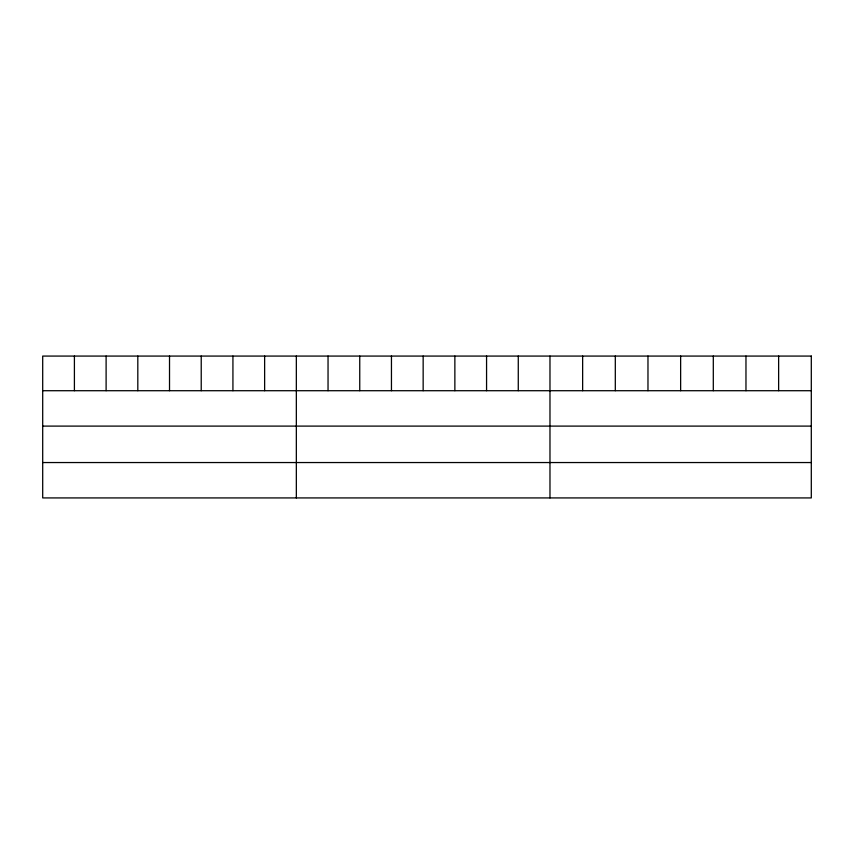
<?xml version="1.0" encoding="UTF-8"?>
<svg xmlns="http://www.w3.org/2000/svg" width="854" height="854" viewBox="0 0 854 854"><rect width="100%" height="100%" fill="white"/><g stroke="black" fill="none" stroke-linecap="round" stroke-linejoin="round"><path stroke-width="1.28" d="M42.7 390.716L811.3 390.716M42.7 426.103L811.3 426.103M42.7 462.548L811.3 462.548M778.634 356.075L778.634 390.716M745.969 356.075L745.969 390.716M713.303 356.075L713.303 390.716M680.638 356.075L680.638 390.716M647.972 356.075L647.972 390.716M615.307 356.075L615.307 390.716M582.641 356.075L582.641 390.716M549.976 356.075L549.976 497.925M518.271 356.075L518.271 390.716M486.566 356.075L486.566 390.716M454.862 356.075L454.862 390.716M423.157 356.075L423.157 390.716M391.452 356.075L391.452 390.716M359.747 356.075L359.747 390.716M328.043 356.075L328.043 390.716M296.338 356.075L296.338 497.925M264.633 356.075L264.633 390.716M232.928 356.075L232.928 390.716M201.224 356.075L201.224 390.716M169.519 356.075L169.519 390.716M137.814 356.075L137.814 390.716M106.109 356.075L106.109 390.716M74.405 356.075L74.405 390.716M811.3 356.075L42.7 356.075L42.7 497.925L811.3 497.925L811.3 356.075"/></g></svg>
